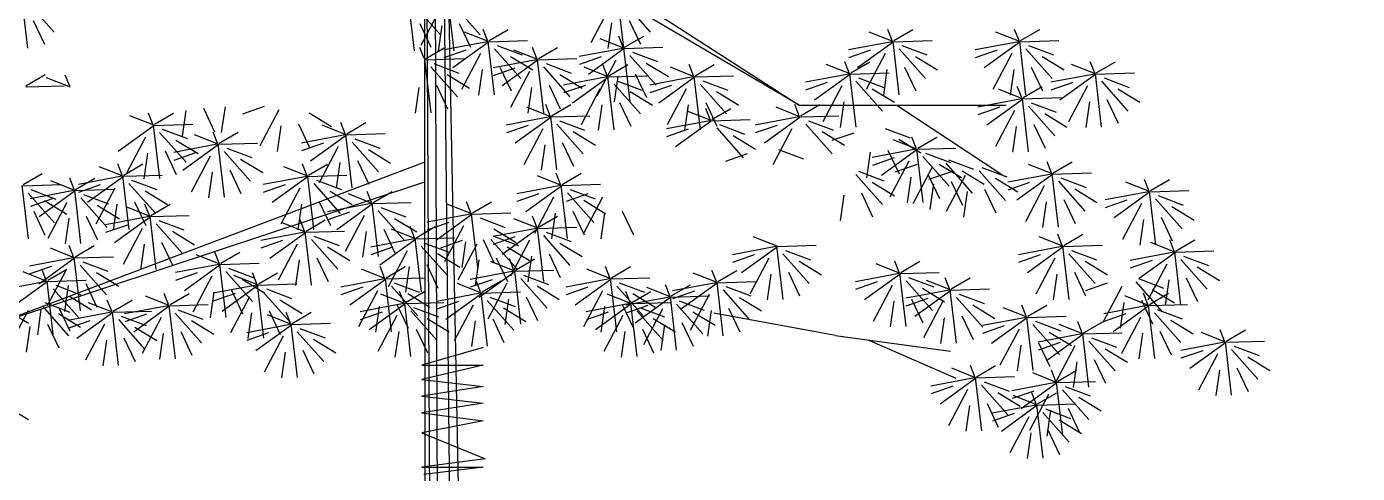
# Model space of a CAD drawing. Header units: metres. Extents: x 563371 to 571261, y 2062953 to 2068466.
# Drawn here: x 569003.26 to 569010.27, y 2065870.84 to 2065873.18 of the extents above; entities that cross this region are included whole.
import ezdxf

# ---------------------------------------------------------------- set-up
doc = ezdxf.new("R2010")
doc.units = ezdxf.units.M
for name, color, linetype in [('1-CAY XANH', 7, 'CONTINUOUS'), ('ghichieudai', 7, 'CONTINUOUS'), ('MATCATDUONG', 8, 'CONTINUOUS')]:
    doc.layers.add(name, color=color, linetype=linetype)

# ---------------------------------------------------------------- blocks, each defined once
blk = doc.blocks.new('ca')
at = {"layer": '1-CAY XANH', "color": 17}
for p, q in [((0.641, 64.954), (-0.644, 0.027)), ((0.305, 0.047), (0.641, 64.954)), ((0.405, 63.355), (-0.261, 0)), ((0.405, 62.413), (0.148, 0)), ((0.531, 38.493), (0.505, 0.027)), ((-0.601, 33.28), (-8.244, 28.361)), ((-8.244, 28.361), (-0.61, 32.847)), ((-8.244, 28.361), (-13.085, 28.361)), ((-10.524, 28.361), (-13.008, 26.727)), ((0.517, 27.035), (10.427, 23.293)), ((10.427, 23.293), (0.517, 26.572)), ((-9.091, 22.978), (-6.248, 23.504)), ((-9.091, 22.978), (-11.781, 22.618)), ((-0.844, 22.701), (0.59, 22.285)), ((-0.844, 22.285), (0.59, 21.953)), ((0.59, 22.285), (-0.844, 22.285)), ((0.59, 21.953), (-0.844, 21.787)), ((-0.844, 21.787), (0.59, 21.565)), ((0.59, 21.565), (-0.844, 21.399)), ((-0.844, 21.399), (0.59, 21.178)), ((0.59, 21.178), (-0.844, 20.984)), ((-0.844, 20.984), (0.59, 20.707)), ((0.59, 20.707), (-0.895, 20.097)), ((-0.895, 20.097), (0.59, 19.904)), ((-0.844, 19.904), (0.539, 19.737)), ((0.59, 19.904), (-0.844, 19.904))]:
    blk.add_line(p, q, dxfattribs=at)
at = {"layer": '1-CAY XANH', "color": 3}
for p, q in [((-4.139, 29.699), (-3.993, 30.945)), ((-0.166, 29.632), (-0.02, 30.878)), ((0.76, 29.632), (0.906, 30.878)), ((9.803, 29.696), (9.949, 30.942)), ((-4.135, 30.769), (-4.752, 30.073)), ((-3.808, 30.662), (-3.363, 29.82)), ((-0.163, 30.702), (-0.78, 30.007)), ((0.764, 30.702), (0.147, 30.007)), ((0.165, 30.595), (0.61, 29.754)), ((9.807, 30.766), (9.19, 30.071)), ((-4.263, 30.341), (-4.525, 29.787)), ((-3.852, 30.289), (-3.767, 29.69)), ((-0.29, 30.274), (-0.552, 29.721)), ((0.12, 30.223), (0.206, 29.623)), ((0.636, 30.274), (0.374, 29.721)), ((9.679, 30.338), (9.417, 29.785)), ((-13.421, 29.874), (-13.868, 30.134)), ((-13.403, 29.85), (-12.845, 30.072)), ((-13.384, 29.874), (-13.282, 30.134)), ((-10.457, 29.874), (-10.903, 30.134)), ((-10.439, 29.85), (-9.881, 30.072)), ((-10.42, 29.874), (-10.318, 30.134)), ((-4.158, 29.718), (-4.605, 29.979)), ((-4.14, 29.695), (-3.582, 29.916)), ((-4.121, 29.718), (-4.019, 29.979)), ((-0.988, 29.874), (-1.435, 30.134)), ((-0.97, 29.85), (-0.412, 30.072)), ((-0.951, 29.874), (-0.849, 30.134)), ((-13.414, 29.847), (-14.317, 29.875)), ((-13.605, 29.757), (-14.191, 29.537)), ((-13.543, 29.679), (-14.16, 28.983)), ((-13.546, 28.608), (-13.4, 29.855)), ((-13.403, 29.835), (-12.572, 29.235)), ((-13.379, 29.847), (-12.359, 29.655)), ((-12.872, 29.65), (-12.361, 29.472)), ((-10.45, 29.847), (-11.353, 29.875)), ((-10.641, 29.757), (-11.226, 29.537)), ((-10.578, 29.679), (-11.195, 28.983)), ((-10.582, 28.608), (-10.436, 29.855)), ((-10.439, 29.835), (-9.608, 29.235)), ((-10.415, 29.847), (-9.395, 29.655)), ((-9.908, 29.65), (-9.397, 29.472)), ((-4.151, 29.691), (-5.054, 29.719)), ((-4.342, 29.601), (-4.928, 29.381)), ((-4.283, 28.452), (-4.137, 29.699)), ((-4.14, 29.679), (-3.309, 29.079)), ((-4.116, 29.691), (-3.096, 29.499)), ((-2.141, 29.451), (-2.587, 29.711)), ((-2.123, 29.428), (-1.565, 29.649)), ((-2.104, 29.451), (-2.002, 29.711)), ((-0.981, 29.847), (-1.884, 29.875)), ((-1.172, 29.757), (-1.758, 29.537)), ((-1.109, 29.679), (-1.726, 28.983)), ((-1.113, 28.608), (-0.967, 29.855)), ((-0.97, 29.835), (-0.139, 29.235)), ((-0.946, 29.847), (0.074, 29.655)), ((-0.439, 29.65), (0.072, 29.472)), ((0.494, 29.451), (0.048, 29.711)), ((0.531, 29.451), (0.633, 29.711)), ((-15.191, 29.117), (-15.638, 29.378)), ((-15.173, 29.094), (-14.615, 29.315)), ((-15.155, 29.117), (-15.052, 29.378)), ((-13.924, 29.503), (-14.444, 29.187)), ((-13.215, 29.571), (-12.77, 28.73)), ((-10.96, 29.503), (-11.48, 29.187)), ((-10.251, 29.571), (-9.806, 28.73)), ((-9.448, 29.117), (-9.895, 29.378)), ((-9.43, 29.094), (-8.872, 29.315)), ((-9.411, 29.117), (-9.309, 29.378)), ((-5.805, 29.051), (-6.251, 29.311)), ((-5.768, 29.051), (-5.666, 29.311)), ((-4.661, 29.348), (-5.181, 29.031)), ((-4.28, 29.523), (-4.897, 28.827)), ((-3.788, 29.051), (-4.234, 29.311)), ((-3.952, 29.415), (-3.507, 28.574)), ((-3.751, 29.051), (-3.649, 29.311)), ((-3.609, 29.494), (-3.098, 29.316)), ((-2.134, 29.424), (-3.037, 29.452)), ((-2.324, 29.334), (-2.91, 29.114)), ((-2.266, 28.185), (-2.12, 29.432)), ((-2.123, 29.412), (-1.291, 28.812)), ((-2.099, 29.424), (-1.079, 29.232)), ((-1.491, 29.503), (-2.011, 29.187)), ((-0.782, 29.571), (-0.337, 28.73)), ((0.501, 29.424), (-0.402, 29.452)), ((0.31, 29.334), (-0.275, 29.114)), ((0.369, 28.185), (0.515, 29.432)), ((-15.184, 29.09), (-16.087, 29.118)), ((-15.375, 29), (-15.961, 28.78)), ((-15.316, 27.851), (-15.171, 29.098)), ((-15.173, 29.078), (-14.342, 28.478)), ((-15.149, 29.09), (-14.129, 28.898)), ((-13.67, 29.25), (-13.932, 28.697)), ((-13.26, 29.199), (-13.174, 28.599)), ((-10.706, 29.25), (-10.968, 28.697)), ((-9.441, 29.09), (-10.344, 29.118)), ((-10.295, 29.199), (-10.21, 28.599)), ((-9.632, 29), (-10.218, 28.78)), ((-9.573, 27.851), (-9.427, 29.098)), ((-9.43, 29.078), (-8.599, 28.478)), ((-9.406, 29.09), (-8.386, 28.898)), ((-5.798, 29.023), (-6.701, 29.051)), ((-5.93, 27.784), (-5.784, 29.031)), ((-5.787, 29.027), (-5.229, 29.248)), ((-5.787, 29.011), (-4.955, 28.411)), ((-5.763, 29.023), (-4.743, 28.832)), ((-3.781, 29.023), (-4.684, 29.051)), ((-4.407, 29.094), (-4.669, 28.541)), ((-3.997, 29.043), (-3.911, 28.443)), ((-3.912, 27.784), (-3.767, 29.031)), ((-3.77, 29.027), (-3.211, 29.248)), ((-3.77, 29.011), (-2.938, 28.411)), ((-3.745, 29.023), (-2.725, 28.832)), ((-2.644, 29.081), (-3.164, 28.764)), ((-2.262, 29.256), (-2.879, 28.56)), ((-1.935, 29.148), (-1.49, 28.307)), ((-1.591, 29.227), (-1.081, 29.049)), ((-1.237, 29.25), (-1.499, 28.697)), ((-0.827, 29.199), (-0.741, 28.599)), ((-0.009, 29.081), (-0.529, 28.764)), ((0.373, 29.256), (-0.244, 28.56)), ((8.807, 28.782), (9.365, 29.003)), ((8.826, 28.806), (8.928, 29.066)), ((9.848, 28.819), (9.402, 29.079)), ((-15.694, 28.747), (-16.214, 28.43)), ((-15.313, 28.922), (-15.93, 28.226)), ((-14.985, 28.814), (-14.54, 27.973)), ((-14.642, 28.893), (-14.132, 28.715)), ((-13.483, 28.539), (-13.929, 28.799)), ((-13.465, 28.515), (-12.907, 28.736)), ((-13.446, 28.539), (-13.344, 28.799)), ((-9.951, 28.747), (-10.471, 28.43)), ((-9.57, 28.922), (-10.187, 28.226)), ((-9.242, 28.814), (-8.797, 27.973)), ((-8.899, 28.893), (-8.389, 28.715)), ((-6.308, 28.68), (-6.828, 28.363)), ((-5.988, 28.933), (-6.574, 28.713)), ((-5.926, 28.855), (-6.543, 28.159)), ((-5.599, 28.747), (-5.154, 27.906)), ((-5.255, 28.826), (-4.745, 28.648)), ((-4.29, 28.68), (-4.811, 28.363)), ((-3.971, 28.933), (-4.557, 28.713)), ((-3.909, 28.855), (-4.526, 28.159)), ((-3.581, 28.747), (-3.137, 27.906)), ((-3.238, 28.826), (-2.728, 28.648)), ((-2.39, 28.827), (-2.652, 28.274)), ((-1.979, 28.776), (-1.893, 28.176)), ((0.245, 28.827), (-0.017, 28.274)), ((0.656, 28.776), (0.741, 28.176)), ((9.855, 28.792), (8.952, 28.819)), ((-15.44, 28.493), (-15.703, 27.94)), ((-15.03, 28.442), (-14.944, 27.842)), ((-13.476, 28.511), (-14.379, 28.539)), ((-13.666, 28.421), (-14.252, 28.201)), ((-13.604, 28.343), (-14.221, 27.647)), ((-13.608, 27.272), (-13.462, 28.519)), ((-13.465, 28.499), (-12.633, 27.899)), ((-13.441, 28.511), (-12.421, 28.32)), ((-9.287, 28.442), (-9.201, 27.842)), ((-8.275, 28.116), (-8.721, 28.376)), ((-8.238, 28.116), (-8.136, 28.376)), ((-6.054, 28.426), (-6.316, 27.873)), ((-5.643, 28.375), (-5.557, 27.776)), ((-4.037, 28.426), (-4.299, 27.873)), ((-3.626, 28.375), (-3.54, 27.776)), ((-2.45, 28.116), (-2.896, 28.376)), ((-2.413, 28.116), (-2.311, 28.376)), ((-13.986, 28.168), (-14.506, 27.851)), ((-13.277, 28.235), (-12.832, 27.394)), ((-12.933, 28.314), (-12.423, 28.136)), ((-8.268, 28.089), (-9.171, 28.116)), ((-8.257, 28.092), (-7.699, 28.313)), ((-8.257, 28.077), (-7.426, 27.476)), ((-8.233, 28.089), (-7.213, 27.897)), ((-6.189, 28), (-7.092, 28.027)), ((-6.196, 28.027), (-6.642, 28.287)), ((-6.178, 28.003), (-5.62, 28.224)), ((-6.159, 28.027), (-6.057, 28.287)), ((-2.443, 28.089), (-3.346, 28.116)), ((-2.574, 26.85), (-2.429, 28.096)), ((-2.432, 28.092), (-1.873, 28.313)), ((-2.432, 28.077), (-1.6, 27.476)), ((-2.407, 28.089), (-1.387, 27.897)), ((3.221, 28.185), (2.701, 27.868)), ((3.93, 28.252), (4.375, 27.411)), ((4.274, 28.331), (4.784, 28.153)), ((5.192, 28.323), (5.278, 27.724)), ((5.697, 28.292), (5.435, 27.739)), ((6.108, 28.241), (6.193, 27.642)), ((6.842, 27.919), (6.396, 28.18)), ((6.86, 27.896), (7.419, 28.117)), ((6.879, 27.919), (6.981, 28.18)), ((-13.732, 27.914), (-13.994, 27.361)), ((-13.321, 27.863), (-13.235, 27.264)), ((-10.249, 27.82), (-10.835, 27.6)), ((-9.516, 27.713), (-9.006, 27.535)), ((-8.778, 27.745), (-9.298, 27.428)), ((-8.459, 27.998), (-9.044, 27.778)), ((-8.396, 27.92), (-9.013, 27.224)), ((-8.069, 27.812), (-7.624, 26.971)), ((-7.726, 27.891), (-7.215, 27.714)), ((-6.38, 27.909), (-6.965, 27.689)), ((-6.317, 27.831), (-6.934, 27.135)), ((-6.178, 27.987), (-5.347, 27.387)), ((-6.154, 28), (-5.134, 27.808)), ((-5.647, 27.802), (-5.136, 27.625)), ((-2.952, 27.745), (-3.473, 27.428)), ((-2.633, 27.998), (-3.219, 27.778)), ((-2.571, 27.92), (-3.188, 27.224)), ((-2.243, 27.812), (-1.799, 26.971)), ((-1.9, 27.891), (-1.39, 27.714)), ((2.341, 27.697), (1.895, 27.957)), ((2.359, 27.673), (2.917, 27.894)), ((2.378, 27.697), (2.48, 27.957)), ((3.475, 27.931), (3.213, 27.378)), ((3.886, 27.88), (3.972, 27.281)), ((5.331, 27.476), (4.885, 27.736)), ((5.368, 27.476), (5.47, 27.736)), ((6.849, 27.892), (5.947, 27.92)), ((6.659, 27.802), (6.073, 27.582)), ((6.721, 27.724), (6.104, 27.028)), ((6.718, 26.653), (6.863, 27.9)), ((6.86, 27.88), (7.692, 27.28)), ((-11.013, 27.359), (-11.459, 27.619)), ((-10.569, 27.567), (-11.089, 27.25)), ((-10.995, 27.335), (-10.436, 27.556)), ((-10.976, 27.359), (-10.874, 27.619)), ((-6.699, 27.656), (-7.219, 27.339)), ((-2.699, 27.491), (-2.961, 26.938)), ((-2.288, 27.44), (-2.202, 26.841)), ((2.348, 27.67), (1.445, 27.698)), ((2.158, 27.58), (1.572, 27.359)), ((2.22, 27.501), (1.603, 26.805)), ((2.216, 26.431), (2.362, 27.677)), ((2.359, 27.658), (3.19, 27.057)), ((2.383, 27.67), (3.403, 27.478)), ((2.891, 27.473), (3.401, 27.295)), ((5.338, 27.449), (4.435, 27.477)), ((5.206, 26.21), (5.352, 27.457)), ((5.349, 27.452), (5.908, 27.674)), ((5.349, 27.437), (6.181, 26.837)), ((5.373, 27.449), (6.393, 27.257)), ((6.34, 27.549), (5.819, 27.232)), ((7.049, 27.616), (7.493, 26.775)), ((-11.006, 27.332), (-11.909, 27.36)), ((-11.196, 27.242), (-11.782, 27.021)), ((-11.134, 27.163), (-11.751, 26.467)), ((-11.138, 26.093), (-10.992, 27.339)), ((-10.995, 27.32), (-10.163, 26.719)), ((-10.971, 27.332), (-9.951, 27.14)), ((-10.315, 27.313), (-10.577, 26.76)), ((-10.463, 27.135), (-9.953, 26.957)), ((-9.904, 27.262), (-9.818, 26.663)), ((-7.759, 27.331), (-8.345, 27.11)), ((-7.026, 27.224), (-6.515, 27.046)), ((1.838, 27.326), (1.318, 27.009)), ((2.547, 27.394), (2.992, 26.552)), ((4.828, 27.105), (4.308, 26.789)), ((5.148, 27.359), (4.562, 27.139)), ((5.21, 27.281), (4.593, 26.585)), ((5.538, 27.173), (5.982, 26.332)), ((5.881, 27.252), (6.391, 27.074)), ((6.593, 27.295), (6.331, 26.742)), ((7.004, 27.244), (7.09, 26.644)), ((-14.176, 26.753), (-15.079, 26.781)), ((-14.183, 26.78), (-14.629, 27.04)), ((-14.165, 26.756), (-13.607, 26.978)), ((-14.146, 26.78), (-14.044, 27.04)), ((-12.514, 26.908), (-13.1, 26.687)), ((-12.452, 26.829), (-13.069, 26.133)), ((-12.051, 26.832), (-12.571, 26.516)), ((-11.731, 27.086), (-12.317, 26.866)), ((-11.669, 27.007), (-12.286, 26.311)), ((-11.516, 26.988), (-12.036, 26.671)), ((-11.781, 26.801), (-11.27, 26.623)), ((-11.342, 26.9), (-10.897, 26.058)), ((-10.999, 26.979), (-10.488, 26.801)), ((-10.806, 27.056), (-10.362, 26.214)), ((-9.632, 26.819), (-10.218, 26.598)), ((2.092, 27.073), (1.83, 26.519)), ((2.503, 27.021), (2.589, 26.422)), ((3.238, 26.727), (2.791, 26.988)), ((3.256, 26.704), (3.814, 26.925)), ((3.274, 26.727), (3.376, 26.988)), ((5.082, 26.852), (4.82, 26.299)), ((5.493, 26.801), (5.579, 26.201)), ((7.56, 26.728), (7.113, 26.989)), ((7.578, 26.705), (8.136, 26.926)), ((7.596, 26.728), (7.699, 26.989)), ((-16.458, 26.367), (-16.905, 26.628)), ((-16.44, 26.344), (-15.882, 26.565)), ((-16.422, 26.367), (-16.32, 26.628)), ((-14.366, 26.663), (-14.952, 26.443)), ((-14.304, 26.584), (-14.921, 25.888)), ((-14.308, 25.514), (-14.162, 26.76)), ((-14.165, 26.741), (-13.333, 26.14)), ((-14.141, 26.753), (-13.121, 26.561)), ((-13.976, 26.477), (-13.532, 25.635)), ((-13.633, 26.556), (-13.123, 26.378)), ((-12.833, 26.654), (-13.353, 26.338)), ((-12.124, 26.722), (-11.679, 25.88)), ((-11.797, 26.579), (-12.059, 26.025)), ((-11.262, 26.735), (-11.524, 26.181)), ((-11.386, 26.528), (-11.3, 25.928)), ((-10.851, 26.683), (-10.765, 26.084)), ((-9.951, 26.565), (-10.471, 26.248)), ((-9.57, 26.74), (-10.187, 26.044)), ((-2.69, 26.486), (-3.593, 26.514)), ((-2.697, 26.513), (-3.143, 26.773)), ((-2.822, 25.247), (-2.676, 26.493)), ((-2.679, 26.489), (-2.12, 26.711)), ((-2.679, 26.474), (-1.847, 25.873)), ((-2.66, 26.513), (-2.558, 26.773)), ((-2.654, 26.486), (-1.635, 26.294)), ((3.244, 26.7), (2.342, 26.728)), ((3.054, 26.61), (2.468, 26.39)), ((3.116, 26.532), (2.499, 25.836)), ((3.113, 25.461), (3.258, 26.708)), ((3.256, 26.688), (4.087, 26.088)), ((3.28, 26.7), (4.3, 26.509)), ((3.787, 26.503), (4.297, 26.325)), ((7.567, 26.701), (6.664, 26.729)), ((7.376, 26.611), (6.79, 26.391)), ((7.438, 26.533), (6.821, 25.837)), ((7.435, 25.462), (7.58, 26.709)), ((7.578, 26.689), (8.409, 26.089)), ((7.602, 26.701), (8.622, 26.51)), ((8.109, 26.504), (8.619, 26.326)), ((8.687, 26.396), (8.24, 26.656)), ((8.705, 26.372), (9.263, 26.594)), ((8.723, 26.396), (8.825, 26.656)), ((9.923, 26.48), (9.02, 26.508)), ((9.916, 26.507), (9.47, 26.767)), ((9.791, 25.241), (9.937, 26.487)), ((-16.452, 26.34), (-17.354, 26.368)), ((-16.642, 26.25), (-17.228, 26.03)), ((-16.58, 26.172), (-17.197, 25.476)), ((-16.583, 25.101), (-16.438, 26.348)), ((-16.44, 26.328), (-15.609, 25.728)), ((-16.416, 26.34), (-15.396, 26.148)), ((-14.686, 26.409), (-15.206, 26.093)), ((-14.432, 26.156), (-14.694, 25.602)), ((-12.579, 26.401), (-12.841, 25.847)), ((-12.169, 26.349), (-12.083, 25.75)), ((-9.697, 26.312), (-9.96, 25.758)), ((-9.287, 26.26), (-9.201, 25.661)), ((-3.643, 26.21), (-3.198, 25.368)), ((-2.88, 26.396), (-3.466, 26.175)), ((-2.818, 26.317), (-3.435, 25.621)), ((-3.3, 26.289), (-2.79, 26.111)), ((-2.49, 26.21), (-2.046, 25.368)), ((-2.147, 26.289), (-1.637, 26.111)), ((1.729, 26.09), (1.283, 26.35)), ((1.747, 26.066), (2.305, 26.288)), ((1.766, 26.09), (1.868, 26.35)), ((2.735, 26.357), (2.215, 26.04)), ((3.444, 26.424), (3.889, 25.583)), ((7.057, 26.358), (6.537, 26.041)), ((7.766, 26.425), (8.211, 25.584)), ((8.693, 26.369), (7.791, 26.397)), ((8.503, 26.279), (7.917, 26.059)), ((8.565, 26.2), (7.948, 25.504)), ((8.562, 25.13), (8.707, 26.376)), ((8.705, 26.357), (9.536, 25.756)), ((8.729, 26.369), (9.749, 26.177)), ((9.732, 26.39), (9.147, 26.169)), ((9.795, 26.311), (9.178, 25.615)), ((9.236, 26.172), (9.746, 25.994)), ((-16.961, 25.997), (-17.481, 25.68)), ((-16.252, 26.064), (-15.807, 25.223)), ((-15.909, 26.143), (-15.399, 25.965)), ((-14.021, 26.105), (-13.935, 25.505)), ((-4.098, 25.889), (-4.361, 25.335)), ((-3.199, 26.142), (-3.72, 25.826)), ((-2.946, 25.889), (-3.208, 25.335)), ((-0.59, 25.818), (-1.493, 25.846)), ((-0.597, 25.845), (-1.043, 26.105)), ((-0.579, 25.821), (-0.021, 26.043)), ((-0.56, 25.845), (-0.458, 26.105)), ((1.736, 26.063), (0.833, 26.091)), ((1.546, 25.973), (0.96, 25.753)), ((1.608, 25.894), (0.991, 25.198)), ((1.604, 24.824), (1.75, 26.07)), ((1.747, 26.051), (2.578, 25.45)), ((1.771, 26.063), (2.791, 25.871)), ((2.278, 25.866), (2.789, 25.688)), ((2.988, 26.103), (2.726, 25.55)), ((3.399, 26.052), (3.485, 25.453)), ((6.925, 25.787), (6.478, 26.048)), ((6.943, 25.764), (7.501, 25.985)), ((6.962, 25.787), (7.064, 26.048)), ((7.311, 26.104), (7.048, 25.551)), ((8.184, 26.025), (7.664, 25.709)), ((7.721, 26.053), (7.807, 25.454)), ((9.413, 26.136), (8.893, 25.819)), ((8.893, 26.093), (9.338, 25.251)), ((9.667, 25.883), (9.405, 25.329)), ((-16.708, 25.743), (-16.97, 25.19)), ((-16.297, 25.692), (-16.211, 25.092)), ((-3.688, 25.837), (-3.602, 25.238)), ((-2.141, 25.511), (-2.587, 25.771)), ((-2.535, 25.837), (-2.449, 25.238)), ((-2.123, 25.488), (-1.565, 25.709)), ((-2.104, 25.511), (-2.002, 25.771)), ((-0.781, 25.728), (-1.366, 25.508)), ((-0.722, 24.579), (-0.576, 25.825)), ((-0.579, 25.806), (0.252, 25.205)), ((-0.555, 25.818), (0.465, 25.626)), ((-0.391, 25.542), (0.054, 24.701)), ((-0.048, 25.621), (0.463, 25.443)), ((1.226, 25.719), (0.706, 25.403)), ((1.935, 25.787), (2.38, 24.945)), ((3.294, 25.422), (2.847, 25.682)), ((3.311, 25.399), (3.87, 25.62)), ((3.33, 25.422), (3.432, 25.682)), ((6.932, 25.76), (6.029, 25.788)), ((6.741, 25.67), (6.155, 25.45)), ((6.803, 25.592), (6.186, 24.896)), ((6.8, 24.521), (6.946, 25.768)), ((6.943, 25.748), (7.774, 25.148)), ((6.967, 25.76), (7.987, 25.569)), ((7.474, 25.563), (7.985, 25.385)), ((8.437, 25.772), (8.175, 25.218)), ((8.848, 25.721), (8.934, 25.121)), ((-14.43, 25.088), (-14.876, 25.349)), ((-14.412, 25.065), (-13.854, 25.286)), ((-14.393, 25.088), (-14.291, 25.349)), ((-7.722, 25.065), (-7.164, 25.286)), ((-2.134, 25.484), (-3.037, 25.512)), ((-2.324, 25.394), (-2.91, 25.174)), ((-2.262, 25.316), (-2.879, 24.62)), ((-2.266, 24.245), (-2.12, 25.492)), ((-2.123, 25.472), (-1.291, 24.872)), ((-2.099, 25.484), (-1.079, 25.292)), ((-1.089, 25.305), (-1.675, 25.085)), ((-1.027, 25.227), (-1.644, 24.531)), ((-1.1, 25.474), (-1.62, 25.158)), ((-1.591, 25.287), (-1.081, 25.109)), ((-0.846, 25.221), (-1.108, 24.668)), ((0.727, 25.239), (-0.175, 25.267)), ((0.72, 25.266), (0.274, 25.527)), ((0.596, 24), (0.741, 25.247)), ((0.738, 25.243), (1.297, 25.464)), ((0.738, 25.227), (1.57, 24.627)), ((0.757, 25.266), (0.859, 25.527)), ((0.763, 25.239), (1.783, 25.048)), ((1.48, 25.466), (1.218, 24.912)), ((1.891, 25.415), (1.977, 24.815)), ((3.3, 25.395), (2.398, 25.423)), ((3.11, 25.305), (2.524, 25.085)), ((3.172, 25.227), (2.555, 24.531)), ((3.169, 24.156), (3.314, 25.403)), ((3.311, 25.383), (4.143, 24.783)), ((3.336, 25.395), (4.356, 25.203)), ((6.422, 25.417), (5.902, 25.1)), ((7.131, 25.484), (7.576, 24.643)), ((-17.041, 24.928), (-17.944, 24.956)), ((-17.048, 24.955), (-17.494, 25.215)), ((-17.173, 23.689), (-17.027, 24.935)), ((-17.03, 24.931), (-16.471, 25.152)), ((-17.03, 24.916), (-16.198, 24.315)), ((-17.011, 24.955), (-16.909, 25.215)), ((-17.005, 24.928), (-15.985, 24.736)), ((-14.423, 25.061), (-15.326, 25.089)), ((-14.613, 24.971), (-15.199, 24.751)), ((-14.555, 23.822), (-14.409, 25.069)), ((-14.412, 25.049), (-13.58, 24.449)), ((-14.388, 25.061), (-13.368, 24.869)), ((-7.733, 25.061), (-8.636, 25.089)), ((-7.923, 24.971), (-8.509, 24.751)), ((-7.865, 23.822), (-7.719, 25.069)), ((-7.722, 25.049), (-6.89, 24.449)), ((-7.698, 25.061), (-6.678, 24.869)), ((-2.644, 25.141), (-3.164, 24.824)), ((-1.935, 25.208), (-1.49, 24.367)), ((-1.409, 25.051), (-1.929, 24.735)), ((-0.699, 25.119), (-0.255, 24.278)), ((-0.435, 25.17), (-0.35, 24.57)), ((-0.356, 25.198), (0.154, 25.02)), ((0.537, 25.149), (-0.049, 24.929)), ((0.599, 25.071), (-0.018, 24.375)), ((0.927, 24.963), (1.371, 24.122)), ((1.27, 25.042), (1.78, 24.864)), ((2.791, 25.051), (2.271, 24.735)), ((3.5, 25.119), (3.945, 24.278)), ((3.843, 25.198), (4.353, 25.02)), ((5.291, 24.669), (4.844, 24.929)), ((5.328, 24.669), (5.43, 24.929)), ((6.676, 25.163), (6.414, 24.61)), ((7.086, 25.112), (7.172, 24.513)), ((8.7, 24.821), (8.254, 25.081)), ((8.718, 24.798), (9.276, 25.019)), ((8.737, 24.821), (8.839, 25.081)), ((-17.231, 24.838), (-17.817, 24.617)), ((-17.169, 24.759), (-17.786, 24.063)), ((-16.841, 24.652), (-16.397, 23.81)), ((-16.498, 24.731), (-15.988, 24.553)), ((-14.933, 24.718), (-15.453, 24.401)), ((-14.551, 24.893), (-15.168, 24.197)), ((-14.223, 24.785), (-13.779, 23.944)), ((-13.88, 24.864), (-13.37, 24.686)), ((-10.619, 24.456), (-11.065, 24.716)), ((-10.601, 24.433), (-10.043, 24.654)), ((-10.582, 24.456), (-10.48, 24.716)), ((-8.243, 24.718), (-8.763, 24.401)), ((-7.861, 24.893), (-8.478, 24.197)), ((-7.534, 24.785), (-7.089, 23.944)), ((-7.19, 24.864), (-6.68, 24.686)), ((-2.39, 24.887), (-2.652, 24.334)), ((-1.606, 24.51), (-2.052, 24.77)), ((-1.979, 24.836), (-1.893, 24.236)), ((-1.588, 24.486), (-1.029, 24.707)), ((-1.569, 24.51), (-1.467, 24.77)), ((-1.155, 24.798), (-1.417, 24.245)), ((-0.744, 24.747), (-0.658, 24.147)), ((0.218, 24.896), (-0.303, 24.579)), ((0.471, 24.642), (0.209, 24.089)), ((3.044, 24.798), (2.782, 24.245)), ((3.455, 24.747), (3.541, 24.147)), ((5.298, 24.642), (4.395, 24.669)), ((5.166, 23.403), (5.312, 24.649)), ((5.309, 24.645), (5.867, 24.866)), ((5.309, 24.629), (6.14, 24.029)), ((5.333, 24.642), (6.353, 24.45)), ((8.707, 24.794), (7.804, 24.822)), ((8.517, 24.704), (7.931, 24.484)), ((8.579, 24.626), (7.962, 23.93)), ((8.575, 23.555), (8.721, 24.802)), ((8.718, 24.782), (9.55, 24.182)), ((8.742, 24.794), (9.762, 24.602)), ((9.25, 24.597), (9.76, 24.419)), ((-17.55, 24.584), (-18.071, 24.267)), ((-17.297, 24.331), (-17.559, 23.777)), ((-16.181, 24.311), (-16.767, 24.091)), ((-14.679, 24.464), (-14.941, 23.911)), ((-14.268, 24.413), (-14.182, 23.813)), ((-11.797, 24.068), (-12.243, 24.329)), ((-11.76, 24.068), (-11.658, 24.329)), ((-10.612, 24.429), (-11.515, 24.457)), ((-10.802, 24.339), (-11.388, 24.119)), ((-10.744, 23.19), (-10.598, 24.437)), ((-10.601, 24.417), (-9.769, 23.817)), ((-10.577, 24.429), (-9.557, 24.237)), ((-7.989, 24.464), (-8.251, 23.911)), ((-7.578, 24.413), (-7.492, 23.813)), ((-6.34, 24.242), (-6.786, 24.503)), ((-6.322, 24.219), (-5.764, 24.44)), ((-6.303, 24.242), (-6.201, 24.503)), ((-3.842, 24.304), (-4.745, 24.332)), ((-3.849, 24.331), (-4.296, 24.592)), ((-3.974, 23.065), (-3.829, 24.312)), ((-3.831, 24.308), (-3.273, 24.529)), ((-3.831, 24.292), (-3, 23.692)), ((-3.812, 24.331), (-3.71, 24.592)), ((-3.807, 24.304), (-2.787, 24.113)), ((-1.599, 24.482), (-2.502, 24.51)), ((-1.789, 24.392), (-2.375, 24.172)), ((-1.727, 24.314), (-2.344, 23.618)), ((-1.731, 23.243), (-1.585, 24.49)), ((-1.588, 24.47), (-0.756, 23.87)), ((-1.563, 24.482), (-0.544, 24.291)), ((-1.056, 24.285), (-0.546, 24.107)), ((1.427, 24.304), (0.524, 24.332)), ((0.882, 24.591), (0.968, 23.992)), ((1.42, 24.331), (0.974, 24.592)), ((1.295, 23.065), (1.441, 24.312)), ((1.438, 24.308), (1.997, 24.529)), ((1.438, 24.292), (2.27, 23.692)), ((1.457, 24.331), (1.559, 24.592)), ((1.462, 24.304), (2.482, 24.113)), ((4.409, 24.186), (3.962, 24.446)), ((4.788, 24.298), (4.268, 23.981)), ((4.427, 24.162), (4.985, 24.383)), ((4.446, 24.186), (4.548, 24.446)), ((5.107, 24.551), (4.521, 24.331)), ((5.169, 24.473), (4.552, 23.777)), ((5.497, 24.365), (5.942, 23.524)), ((5.84, 24.444), (6.35, 24.267)), ((8.197, 24.45), (7.677, 24.134)), ((9.335, 24.271), (8.889, 24.531)), ((8.906, 24.518), (9.351, 23.677)), ((9.353, 24.247), (9.911, 24.469)), ((9.372, 24.271), (9.474, 24.531)), ((-16.5, 24.058), (-17.02, 23.741)), ((-16.886, 24.279), (-16.8, 23.68)), ((-16.119, 24.233), (-16.736, 23.537)), ((-15.791, 24.125), (-15.346, 23.284)), ((-15.448, 24.204), (-14.938, 24.026)), ((-11.79, 24.041), (-12.693, 24.069)), ((-11.922, 22.802), (-11.776, 24.049)), ((-11.779, 24.045), (-11.221, 24.266)), ((-11.779, 24.029), (-10.948, 23.429)), ((-11.755, 24.041), (-10.735, 23.85)), ((-11.122, 24.086), (-11.642, 23.769)), ((-10.74, 24.261), (-11.357, 23.565)), ((-10.413, 24.153), (-9.968, 23.312)), ((-10.069, 24.232), (-9.559, 24.054)), ((-6.333, 24.215), (-7.236, 24.243)), ((-6.524, 24.125), (-7.109, 23.905)), ((-6.461, 24.047), (-7.078, 23.351)), ((-6.465, 22.976), (-6.319, 24.223)), ((-6.322, 24.203), (-5.491, 23.603)), ((-6.298, 24.215), (-5.278, 24.024)), ((-5.791, 24.018), (-5.28, 23.84)), ((-5.249, 23.909), (-5.696, 24.169)), ((-5.231, 23.885), (-4.673, 24.106)), ((-5.212, 23.909), (-5.11, 24.169)), ((-4.323, 23.753), (-4.769, 24.013)), ((-4.033, 24.214), (-4.619, 23.994)), ((-3.971, 24.136), (-4.588, 23.44)), ((-4.286, 23.753), (-4.184, 24.013)), ((-3.643, 24.028), (-3.198, 23.187)), ((-3.3, 24.107), (-2.79, 23.929)), ((-2.108, 24.139), (-2.629, 23.822)), ((-0.817, 23.97), (-1.719, 23.998)), ((-1.399, 24.206), (-0.955, 23.365)), ((-0.823, 23.998), (-1.27, 24.258)), ((-0.948, 22.731), (-0.803, 23.978)), ((-0.805, 23.974), (-0.247, 24.195)), ((-0.787, 23.998), (-0.684, 24.258)), ((0.967, 23.753), (0.521, 24.013)), ((1.237, 24.214), (0.651, 23.994)), ((1.299, 24.136), (0.682, 23.44)), ((1.004, 23.753), (1.106, 24.013)), ((1.627, 24.028), (2.071, 23.187)), ((1.97, 24.107), (2.48, 23.929)), ((4.416, 24.158), (3.513, 24.186)), ((4.225, 24.068), (3.64, 23.848)), ((4.288, 23.99), (3.671, 23.294)), ((4.284, 22.919), (4.43, 24.166)), ((4.427, 24.146), (5.258, 23.546)), ((4.451, 24.158), (5.471, 23.967)), ((5.042, 24.044), (4.779, 23.491)), ((5.452, 23.993), (5.538, 23.394)), ((8.451, 24.197), (8.189, 23.644)), ((9.342, 24.244), (8.439, 24.272)), ((9.151, 24.154), (8.566, 23.933)), ((9.214, 24.075), (8.597, 23.379)), ((8.862, 24.146), (8.948, 23.546)), ((9.21, 23.005), (9.356, 24.251)), ((9.353, 24.232), (10.184, 23.631)), ((9.377, 24.244), (10.397, 24.052)), ((-16.426, 23.681), (-17.329, 23.709)), ((-16.433, 23.708), (-16.879, 23.969)), ((-16.558, 22.442), (-16.412, 23.689)), ((-16.247, 23.804), (-16.509, 23.251)), ((-16.415, 23.685), (-15.857, 23.906)), ((-16.415, 23.669), (-15.583, 23.069)), ((-16.396, 23.708), (-16.294, 23.969)), ((-16.391, 23.681), (-15.371, 23.49)), ((-15.836, 23.753), (-15.75, 23.154)), ((-13.59, 23.431), (-14.036, 23.692)), ((-13.553, 23.431), (-13.451, 23.692)), ((-12.3, 23.698), (-12.82, 23.381)), ((-11.981, 23.951), (-12.566, 23.731)), ((-11.918, 23.873), (-12.535, 23.177)), ((-11.591, 23.765), (-11.146, 22.924)), ((-11.248, 23.844), (-10.737, 23.666)), ((-10.868, 23.832), (-11.13, 23.279)), ((-10.457, 23.781), (-10.371, 23.181)), ((-6.843, 23.872), (-7.363, 23.555)), ((-5.242, 23.881), (-6.145, 23.909)), ((-6.134, 23.939), (-5.689, 23.098)), ((-5.433, 23.791), (-6.018, 23.571)), ((-5.37, 23.713), (-5.987, 23.017)), ((-5.374, 22.642), (-5.228, 23.889)), ((-5.231, 23.869), (-4.4, 23.269)), ((-4.316, 23.726), (-5.219, 23.753)), ((-5.207, 23.881), (-4.187, 23.69)), ((-4.352, 23.961), (-4.872, 23.644)), ((-4.7, 23.684), (-4.189, 23.506)), ((-4.448, 22.487), (-4.302, 23.733)), ((-4.098, 23.707), (-4.361, 23.154)), ((-4.305, 23.729), (-3.747, 23.95)), ((-4.305, 23.714), (-3.473, 23.113)), ((-4.281, 23.726), (-3.261, 23.534)), ((-1.855, 23.885), (-2.117, 23.332)), ((-1.007, 23.88), (-1.593, 23.66)), ((-0.945, 23.802), (-1.562, 23.106)), ((-1.444, 23.834), (-1.358, 23.235)), ((-0.805, 23.958), (0.026, 23.358)), ((-0.781, 23.97), (0.239, 23.779)), ((-0.617, 23.694), (-0.172, 22.853)), ((-0.274, 23.773), (0.236, 23.595)), ((0.974, 23.726), (0.072, 23.753)), ((0.917, 23.961), (0.397, 23.644)), ((0.843, 22.487), (0.988, 23.733)), ((1.171, 23.707), (0.909, 23.154)), ((0.985, 23.729), (1.544, 23.95)), ((0.985, 23.714), (1.817, 23.113)), ((1.01, 23.726), (2.03, 23.534)), ((3.906, 23.815), (3.386, 23.498)), ((4.615, 23.882), (5.06, 23.041)), ((4.958, 23.961), (5.469, 23.783)), ((6.485, 23.675), (5.582, 23.703)), ((6.478, 23.702), (6.032, 23.963)), ((6.353, 22.436), (6.499, 23.683)), ((6.496, 23.679), (7.054, 23.9)), ((6.496, 23.663), (7.328, 23.063)), ((6.515, 23.702), (6.617, 23.963)), ((6.52, 23.675), (7.54, 23.484)), ((7.807, 23.55), (7.36, 23.81)), ((7.825, 23.526), (8.383, 23.747)), ((7.843, 23.55), (7.946, 23.81)), ((8.832, 23.9), (8.312, 23.583)), ((9.41, 23.75), (8.824, 23.53)), ((9.472, 23.672), (8.855, 22.976)), ((-16.616, 23.591), (-17.202, 23.371)), ((-16.554, 23.513), (-17.171, 22.817)), ((-16.227, 23.405), (-15.782, 22.564)), ((-15.883, 23.484), (-15.373, 23.306)), ((-13.583, 23.404), (-14.486, 23.432)), ((-13.715, 22.165), (-13.569, 23.412)), ((-13.572, 23.408), (-13.014, 23.629)), ((-13.572, 23.392), (-12.741, 22.792)), ((-13.548, 23.404), (-12.528, 23.213)), ((-12.046, 23.444), (-12.308, 22.891)), ((-11.635, 23.393), (-11.55, 22.794)), ((-6.589, 23.618), (-6.851, 23.065)), ((-5.752, 23.538), (-6.272, 23.221)), ((-6.179, 23.567), (-6.093, 22.968)), ((-4.826, 23.382), (-5.346, 23.065)), ((-4.506, 23.635), (-5.092, 23.415)), ((-4.444, 23.557), (-5.061, 22.861)), ((-5.043, 23.605), (-4.598, 22.764)), ((-4.117, 23.45), (-3.672, 22.608)), ((-3.773, 23.528), (-3.263, 23.351)), ((-3.688, 23.656), (-3.602, 23.057)), ((-1.326, 23.627), (-1.846, 23.31)), ((-1.072, 23.373), (-1.335, 22.82)), ((0.465, 23.382), (-0.056, 23.065)), ((0.784, 23.635), (0.198, 23.415)), ((0.846, 23.557), (0.229, 22.861)), ((1.174, 23.45), (1.618, 22.608)), ((1.517, 23.528), (2.027, 23.351)), ((1.582, 23.656), (1.668, 23.057)), ((3.622, 23.265), (3.175, 23.525)), ((3.64, 23.242), (4.198, 23.463)), ((3.659, 23.265), (3.761, 23.525)), ((4.16, 23.561), (3.898, 23.008)), ((4.57, 23.51), (4.656, 22.911)), ((6.295, 23.585), (5.709, 23.365)), ((6.357, 23.507), (5.74, 22.811)), ((6.684, 23.399), (7.129, 22.558)), ((7.814, 23.523), (6.911, 23.551)), ((7.028, 23.478), (7.538, 23.3)), ((7.623, 23.433), (7.037, 23.212)), ((7.685, 23.354), (7.068, 22.658)), ((7.682, 22.284), (7.827, 23.53)), ((7.825, 23.511), (8.656, 22.91)), ((7.849, 23.523), (8.869, 23.331)), ((9.091, 23.497), (8.571, 23.18)), ((9.086, 23.647), (8.824, 23.093)), ((9.497, 23.595), (9.582, 22.996)), ((10.314, 23.582), (9.793, 23.266)), ((9.8, 23.565), (10.245, 22.723)), ((-18.232, 22.851), (-18.679, 23.111)), ((-18.214, 22.827), (-17.656, 23.048)), ((-18.195, 22.851), (-18.093, 23.111)), ((-16.936, 23.338), (-17.456, 23.021)), ((-16.682, 23.084), (-16.944, 22.531)), ((-14.889, 23.017), (-15.792, 23.044)), ((-14.896, 23.044), (-15.343, 23.304)), ((-14.878, 23.02), (-14.32, 23.241)), ((-14.859, 23.044), (-14.757, 23.304)), ((-14.093, 23.061), (-14.613, 22.744)), ((-13.773, 23.314), (-14.359, 23.094)), ((-13.711, 23.236), (-14.328, 22.54)), ((-13.384, 23.128), (-12.939, 22.287)), ((-13.04, 23.207), (-12.53, 23.029)), ((-5.498, 23.284), (-5.76, 22.731)), ((-5.088, 23.233), (-5.002, 22.634)), ((-4.572, 23.129), (-4.834, 22.575)), ((-4.161, 23.077), (-4.075, 22.478)), ((-0.662, 23.322), (-0.576, 22.723)), ((0.718, 23.129), (0.456, 22.575)), ((1.129, 23.077), (1.215, 22.478)), ((3.629, 23.238), (2.726, 23.266)), ((3.438, 23.148), (2.852, 22.928)), ((3.5, 23.07), (2.883, 22.374)), ((3.497, 21.999), (3.643, 23.246)), ((3.64, 23.226), (4.471, 22.626)), ((3.664, 23.238), (4.684, 23.046)), ((4.171, 23.041), (4.682, 22.863)), ((5.975, 23.332), (5.455, 23.015)), ((6.229, 23.078), (5.967, 22.525)), ((7.304, 23.179), (6.784, 22.862)), ((8.013, 23.247), (8.458, 22.405)), ((8.356, 23.326), (8.866, 23.148)), ((9.345, 23.244), (9.082, 22.69)), ((9.755, 23.192), (9.841, 22.593)), ((-18.225, 22.824), (-19.128, 22.852)), ((-18.416, 22.733), (-19.002, 22.513)), ((-18.357, 21.585), (-18.211, 22.831)), ((-18.214, 22.812), (-17.383, 22.211)), ((-18.19, 22.824), (-17.17, 22.632)), ((-16.271, 23.033), (-16.185, 22.434)), ((-15.08, 22.926), (-15.666, 22.706)), ((-15.018, 22.848), (-15.635, 22.152)), ((-15.021, 21.778), (-14.875, 23.024)), ((-14.878, 23.005), (-14.047, 22.404)), ((-14.854, 23.017), (-13.834, 22.825)), ((-14.69, 22.741), (-14.245, 21.899)), ((-14.347, 22.819), (-13.836, 22.642)), ((-13.839, 22.807), (-14.101, 22.254)), ((-13.428, 22.756), (-13.342, 22.157)), ((-9.871, 22.873), (-11.909, 21.981)), ((3.119, 22.895), (2.599, 22.578)), ((3.828, 22.962), (4.273, 22.121)), ((6.64, 23.027), (6.726, 22.428)), ((7.558, 22.926), (7.295, 22.372)), ((7.968, 22.874), (8.054, 22.275)), ((-18.735, 22.48), (-19.255, 22.163)), ((-18.354, 22.655), (-18.971, 21.959)), ((-18.026, 22.548), (-17.581, 21.706)), ((-17.683, 22.626), (-17.172, 22.449)), ((-15.399, 22.673), (-15.919, 22.356)), ((-15.145, 22.42), (-15.407, 21.866)), ((3.373, 22.641), (3.11, 22.088)), ((3.783, 22.59), (3.869, 21.99)), ((-18.481, 22.227), (-18.744, 21.673)), ((-18.071, 22.175), (-17.985, 21.576)), ((-14.735, 22.368), (-14.649, 21.769)), ((-14.281, 21.908), (-14.728, 22.168)), ((-14.263, 21.884), (-13.705, 22.106)), ((-14.245, 21.908), (-14.142, 22.168)), ((-12.386, 22.019), (-12.833, 22.279)), ((-12.368, 21.995), (-11.81, 22.217)), ((-12.349, 22.019), (-12.247, 22.279)), ((-14.275, 21.881), (-15.177, 21.909)), ((-14.406, 20.642), (-14.261, 21.888)), ((-14.263, 21.869), (-13.432, 21.268)), ((-14.239, 21.881), (-13.219, 21.689)), ((-12.379, 21.992), (-13.282, 22.02)), ((-12.57, 21.902), (-13.156, 21.681)), ((-12.508, 21.823), (-13.125, 21.127)), ((-12.511, 20.753), (-12.365, 21.999)), ((-12.368, 21.98), (-11.537, 21.379)), ((-12.344, 21.992), (-11.324, 21.8)), ((-11.837, 21.795), (-11.326, 21.617)), ((-14.784, 21.537), (-15.304, 21.221)), ((-14.465, 21.791), (-15.051, 21.571)), ((-14.403, 21.712), (-15.02, 21.017)), ((-13.82, 21.382), (-14.267, 21.642)), ((-14.075, 21.605), (-13.63, 20.764)), ((-13.802, 21.358), (-13.244, 21.579)), ((-13.784, 21.382), (-13.681, 21.642)), ((-13.732, 21.684), (-13.222, 21.506)), ((-12.889, 21.648), (-13.409, 21.331)), ((-12.18, 21.716), (-11.735, 20.874)), ((-14.531, 21.284), (-14.793, 20.731)), ((-13.813, 21.355), (-14.716, 21.383)), ((-14.004, 21.265), (-14.59, 21.044)), ((-13.942, 21.186), (-14.559, 20.49)), ((-14.12, 21.233), (-14.034, 20.633)), ((-13.945, 20.116), (-13.8, 21.362)), ((-13.802, 21.343), (-12.971, 20.742)), ((-13.778, 21.355), (-12.758, 21.163)), ((-12.635, 21.395), (-12.897, 20.841)), ((-12.225, 21.343), (-12.139, 20.744)), ((10.314, 21.332), (9.793, 21.015)), ((-14.323, 21.011), (-14.843, 20.694)), ((-13.614, 21.079), (-13.169, 20.237)), ((-13.271, 21.158), (-12.761, 20.98)), ((-14.069, 20.758), (-14.332, 20.204)), ((-13.659, 20.706), (-13.573, 20.107))]:
    blk.add_line(p, q, dxfattribs=at)

msp = doc.modelspace()

# ---------------------------------------------------------------- wipeouts: each hides what was drawn before it
msp.add_wipeout([(568538.5548, 2065837.1158), (569134.3908, 2065836.3611), (569086.2233, 2065956.1498), (568779.0042, 2065956.6832), (568600.6017, 2065960.3155)]).dxf.layer = 'ghichieudai'

# ---------------------------------------------------------------- next in the draw order: block references
at = {"layer": 'MATCATDUONG', "color": 3, "linetype": 'Continuous', "extrusion": (3.31378e-12, 1.1371e-08, 1), "xscale": -0.2249999999767169, "yscale": 0.2250000000931325, "zscale": 0.2250000000000005}
msp.add_blockref('ca', (569005.4755, 2065866.3894, 0.0235), dxfattribs=at)

doc.saveas('drawing.dxf')
